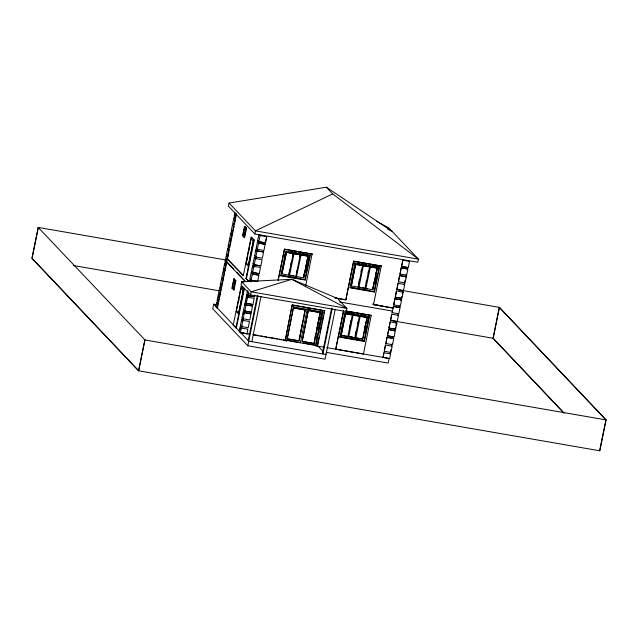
<?xml version="1.0" encoding="UTF-8"?>
<svg xmlns="http://www.w3.org/2000/svg" width="638" height="638" viewBox="0 0 638 638"><rect width="100%" height="100%" fill="white"/><g stroke="black" fill="none" stroke-linecap="round" stroke-linejoin="round"><path stroke-width="0.96" d="M225.692 259.961L38.184 227.415L31.9 258.294L138.55 370.806L599.816 450.795L606.1 419.924L499.45 307.404L396.876 289.524L398.048 283.264L404.739 284.5L403.487 290.673M38.36 227.471L32.083 258.35L138.677 370.806L144.962 339.926L38.184 227.415M138.55 370.806L144.834 339.934L606.1 419.924M387.585 229.114L392.027 231.299L326.345 187.205L229.05 203.036L228.42 206.122L254.817 233.971L417.794 262.234L418.424 259.148L388.829 227.925L376.579 221.322M216.617 304.669L213.69 304.159L212.741 308.792L247.807 345.78L325.069 359.178L335.237 309.199M234.959 212.271L234.242 215.796L235.39 217.008L235.845 217.087L236.387 214.44M220.214 294.788L218.324 294.461L217.072 300.634L218.674 301.926L219.935 295.745L218.866 294.62M223.356 279.348L221.466 279.021L220.206 285.194L221.817 286.486L223.077 280.305L222.008 279.181M226.498 263.909L224.608 263.582L223.348 269.754L224.959 271.046L226.211 264.874L225.15 263.741M217.143 303.098L217.933 299.222M218.324 297.284L219.113 293.408M220.293 287.602L221.107 283.591M221.872 279.851L222.263 277.913M223.452 272.099L224.233 268.223M224.791 265.512L225.613 261.444M226.602 256.604L226.992 254.666M227.933 250.072L228.771 245.941M229.752 241.1L230.151 239.162M231.068 234.632L231.921 230.446M232.91 225.605L233.301 223.667M234.29 218.818L234.88 215.915M216.96 308.018L217.901 303.385L216.753 302.181L215.811 306.806L217.422 308.098L218.363 303.465L217.295 302.34M218.212 301.846L219.472 295.665L218.324 294.461M219.783 294.126L221.043 287.945L219.895 286.741L218.643 292.914L220.246 294.206L221.506 288.025L220.437 286.901M221.354 286.406L222.614 280.226L221.466 279.021M222.925 278.686L224.185 272.506L223.037 271.302L221.777 277.474L223.388 278.766L224.648 272.586L223.579 271.461M224.496 270.967L225.756 264.786L224.608 263.582M226.067 263.247L227.327 257.074L226.179 255.862L224.919 262.035L226.53 263.327L226.889 261.564M227.638 255.527L228.89 249.354L227.75 248.142L226.49 254.315L228.101 255.607L229.353 249.434L228.292 248.31M229.209 247.807L230.462 241.635L229.321 240.422L228.061 246.595L229.672 247.887L230.924 241.714L229.863 240.59M230.781 240.087L232.033 233.915L230.892 232.703L229.632 238.875L231.243 240.167L232.495 233.994L231.427 232.87M232.352 232.368L233.604 226.195L232.463 224.983L231.203 231.155L232.814 232.447L234.066 226.275L232.998 225.15M233.923 224.648L235.175 218.475L234.026 217.263L232.774 223.436L234.385 224.728L235.637 218.555L234.569 217.43M235.39 217.008L236.108 213.475M227.16 260.24L227.782 257.154L226.721 256.021L228.476 256.332M231.929 288.177L233.811 278.918L234.274 278.997L235.869 280.68L233.986 289.947L231.929 288.177L232.384 288.256M244.49 226.426L242.607 235.685L244.202 237.376L244.665 237.456L246.547 228.189L244.49 226.426L246.547 228.189M232.503 286.917L233.763 280.744L234.832 281.868L233.572 288.041L232.503 286.917L234.098 287.188M243.182 234.425L244.442 228.244L245.51 229.369L244.25 235.55L243.182 234.425L244.777 234.696M233.516 282.698L234.274 278.997M244.577 228.356L244.952 226.506M233.524 289.867L235.406 280.6L233.811 278.918M244.202 237.376L246.093 228.109M233.221 325.181L241.076 286.582L241.539 286.661L244.202 289.477L236.347 328.068L233.221 325.181L233.683 325.26M249.067 281.478L246.404 278.662L254.251 240.071L251.587 237.256L251.125 237.176L243.277 275.776L227.008 258.613L243.062 275.145M243.214 289.78L238.452 313.816L236.315 311.567L241.028 288.408L243.158 290.657M246.053 263.701L251.077 239.003L253.214 241.252L248.19 265.95L246.053 263.701L248.437 264.116M238.588 301.136L238.987 299.206M246.284 263.311L247.273 258.486M248.836 250.766L249.235 248.836M254.817 233.971L255.447 230.884L332.701 193.904L418.424 259.148L255.447 230.884L229.05 203.036M239.282 310.714L243.365 290.641M249.019 262.856L253.414 241.236M235.893 327.988L243.74 289.389L241.076 286.582M248.605 281.398L245.941 278.583L253.796 239.992L251.125 237.176M257.672 240.518L258.932 234.345L260.081 235.558L266.692 236.698L265.432 242.879L258.821 241.73L257.672 240.518L258.135 240.598M240.167 326.871L241.308 328.084L247.839 329.144L246.978 333.865L240.366 332.717L239.218 331.505L240.167 326.871L241.69 328.076M241.738 319.152L242.879 320.364L249.49 321.512L248.238 327.685L241.627 326.536L240.478 325.332L241.738 319.152L243.261 320.364M250.981 313.705L249.809 319.965L243.198 318.817L242.049 317.612L243.301 311.432L244.832 312.644L251.061 313.792L244.45 312.644L243.301 311.432M252.552 305.985L251.38 312.245L244.769 311.105L243.62 309.893L244.872 303.72L246.404 304.924L252.632 306.073L246.021 304.924L244.872 303.72M246.443 296L247.592 297.204L254.203 298.353L252.951 304.525L246.34 303.385L245.191 302.173L246.443 296L247.975 297.204M254.801 294.963L254.522 296.806L247.903 295.665L246.762 294.453L247.48 290.92M258.837 275.114L257.656 281.366L251.045 280.226L249.905 279.013L251.157 272.841L252.688 274.045L258.916 275.193L252.305 274.045L251.157 272.841M252.728 265.121L251.476 271.294L252.616 272.506L259.227 273.646L260.487 267.474L253.876 266.325L252.728 265.121L254.259 266.325M254.299 257.401L255.447 258.605L262.059 259.754L260.798 265.934L254.187 264.786L253.039 263.574L254.299 257.401L255.83 258.605M263.55 251.954L262.37 258.215L255.758 257.066L254.61 255.854L255.87 249.681L257.401 250.886L263.63 252.034L257.018 250.886L255.87 249.681M265.121 244.234L263.941 250.495L257.329 249.346L256.181 248.134L257.441 241.961L258.964 243.166L265.201 244.314L258.589 243.166L257.441 241.961M240.063 329.734L240.622 326.951M241.834 321.002L242.193 319.231M243.23 314.159L243.764 311.511M244.976 305.562L245.335 303.8M252.951 304.525L246.715 303.377L245.654 302.252L246.013 300.49M246.372 298.72L246.906 296.08M247.584 292.77L247.943 291M252.648 267.848L253.19 265.201M255.974 251.524L256.332 249.761M240.366 332.717L241.308 328.084M241.627 326.536L242.879 320.364M243.198 318.817L244.45 312.644M244.769 311.105L246.021 304.924M246.34 303.385L247.592 297.204M247.903 295.665L248.629 292.132M251.045 280.226L252.305 274.045M252.616 272.506L253.876 266.325M254.187 264.786L255.447 258.605M255.758 257.066L257.018 250.886M257.329 249.346L258.589 243.166M258.821 241.73L260.081 235.558M241.738 327.844L242.137 325.898M243.126 321.034L243.525 319.088M244.713 313.242L245.303 310.323M246.292 305.458L246.691 303.513M247.879 297.675L248.469 294.748M251.516 279.811L251.117 281.765L249.586 280.56L250.734 281.765M252.504 274.922L253.103 271.995M254.099 267.115L254.69 264.18M255.686 259.299L256.285 256.364M257.274 251.484L257.672 249.53M258.869 243.668L259.259 241.714M250.543 294.923L251.173 291.829L241.658 281.789L241.028 284.875L250.543 294.923L346.259 311.519L346.889 308.433L337.366 298.393L291.829 279.3L241.658 281.789L243.612 282.132M265.432 242.879L266.692 236.698M248.214 340.588L257.441 295.234M247.807 345.78L257.975 295.801M251.827 341.681L261.054 296.327M278.128 280.05L284.404 249.179L312.165 254.06L284.404 249.179M278.208 280.138L284.484 249.259M284.141 256.332L284.524 254.434M280.688 275.776L285.712 251.069L310.315 255.336L305.283 280.042L280.688 275.776L280.273 275.337L304.876 279.603L309.901 254.897L310.315 255.336M286.39 252.305L281.988 273.917L303.648 277.793L308.05 256.181L286.39 252.305L308.05 256.181M286.518 252.441L281.86 273.782M288.894 274.021L289.843 269.324M290.8 264.626L291.183 262.744M292.714 255.232L293.097 253.35M296.534 272.434L296.917 270.552M299.788 256.452L300.171 254.578M302.922 342.965L315.108 345.078L315.969 345.987L317.509 346.259L324.734 310.746L292.18 304.868L285.218 340.66L286.757 340.923L293.671 306.958L293.065 306.328M285.218 340.66L292.18 304.868M305.171 309.789L299.158 340.947L287.244 338.882L293.257 307.723M303.576 276.573L304.533 271.876M305.482 267.17L305.865 265.296M307.396 257.776L307.779 255.894M307.915 256.037L303.648 277.793M305.961 272.673L308.082 262.218M308.473 260.32L309.438 255.567M305.682 285.904L312.086 253.972M299.286 338.738L300.067 334.878M300.458 332.948L302.619 322.334M304.19 314.614L304.581 312.684M307.293 308.792L300.378 342.758L287.937 340.365M320.164 312.389L314.151 343.547L302.229 341.482L308.25 310.323M315.06 337.478L315.451 335.548M317.022 327.828L317.413 325.898M317.812 323.968L319.183 317.214M319.574 315.284L319.965 313.354M316.687 337.311L317.078 335.373M318.067 330.516L319.646 322.756M320.045 320.818L321.624 313.051M315.969 345.987L322.884 312.022L322.286 311.392L315.371 345.357L286.326 340.317M317.437 345.014L319 337.335M319.973 332.542L321.536 324.862M321.927 322.94L323.49 315.268M323.881 313.346L324.471 310.467M331.632 308.098L322.405 353.452L322.932 354.018L332.159 308.664M343.547 310.578L335.692 349.177L363.453 354.058L371.22 315.379L346.41 311.073M353.675 261.261L345.828 299.852L353.596 261.173L381.357 266.054L353.596 261.173M335.771 349.257L343.627 310.666M340.955 329.136L341.346 327.238M354.489 262.633L354.903 263.071L349.879 287.77L374.474 292.037L379.498 267.338L379.092 266.899L374.059 291.598L350.406 287.499M358.54 315.962L353.141 315.028L348.739 336.641L362.655 339.057L367.049 317.437L362.791 339.193L341.131 335.325L345.333 314.646M351.179 285.92L372.839 289.788L377.233 268.175L355.709 264.443L351.315 286.055L355.581 264.299M341.266 335.46L345.525 313.705L351.394 314.725M349.56 327.908L351.091 320.388M359.417 279.444L358.157 287.244L362.551 265.631L356.554 264.475M360.949 271.924L361.331 270.049M358.923 287.379L363.325 265.759M355.294 335.716L356.251 331.018M357.782 323.498L358.157 321.616M366.108 282.554L366.491 280.672M368.022 273.152L368.405 271.27M370.399 266.987L365.861 288.464M364.242 330.452L365.773 322.94M372.767 288.567L373.342 285.752M373.716 283.87L374.099 281.988M375.63 274.476L376.013 272.593M372.704 289.652L377.106 268.032L371.236 267.019M365.295 333.124L366.834 325.524M367.225 323.625L368.772 316.025L369.45 316.735L364.426 341.442L339.823 337.175L344.847 312.476L369.45 316.735M375.535 282.77L377.082 275.169M378.047 270.416L378.82 266.62M369.035 316.304L364.011 341.003L339.408 336.736M373.501 304.653L393.104 308.05L373.501 304.653L381.277 265.974M383.916 352.742L383.055 357.455L389.666 358.604L390.608 353.97L383.916 352.742L383.055 357.455M384.228 351.195L385.488 345.022L392.179 346.251L390.919 352.431L384.307 351.283L385.488 345.022M387.059 337.303L385.878 343.563L387.059 337.303L393.207 338.371M388.63 329.583L395.321 330.819L394.061 336.992L387.37 335.763L388.63 329.583L394.778 330.651M388.941 328.044L390.201 321.863L396.892 323.099L395.632 329.272L388.941 328.044L395.089 329.104M562.899 411.853L493.166 338.284L390.592 320.404L391.772 314.143L398.463 315.379L397.203 321.552M392.976 308.194C394.436 301.583 391.166 317.636 392.442 310.834M394.906 298.704L393.734 304.964L394.906 298.704L401.063 299.772M395.225 297.164L396.477 290.984L403.168 292.22L401.916 298.393L395.225 297.164L401.374 298.225M399.619 275.544L398.447 281.805L399.619 275.544L405.768 276.613M401.19 267.824L400.018 274.085L401.19 267.824L407.339 268.893M387.449 335.843L388.709 329.671M389.021 328.123L390.201 321.863M390.592 320.404L391.772 314.143M395.305 297.244L396.477 290.984M396.876 289.524L398.048 283.264M401.565 266.413L402.825 260.24L409.516 261.468L408.256 267.641L401.565 266.413L407.714 267.481M401.645 266.501L402.825 260.24M390.113 353.572L390.903 349.68M391.501 346.761L392.091 343.842M394.667 331.186L395.464 327.294M395.855 325.348L396.645 321.456M397.833 315.611L398.232 313.665M399.89 305.538L399.492 307.492L393.335 306.423M400.879 300.657L401.733 296.463M402.275 293.815L403.064 289.907M404.061 285.026L405.05 280.146M405.648 277.211L406.246 274.284M407.235 269.396L407.634 267.442M392.601 337.327L393.75 338.531L392.49 344.711L385.799 343.475M398.886 306.447L400.034 307.66L398.774 313.832L392.083 312.604M405.17 275.568L406.31 276.78L405.058 282.953L398.367 281.725M499.299 307.38L493.038 338.284L564.104 413.257M493.166 338.284L499.45 307.404M599.64 450.739L605.917 419.868L499.323 307.404M235.175 218.475L235.637 218.555M233.604 226.195L234.066 226.275M232.033 233.915L232.495 233.994M253.796 239.992L254.251 240.071M259.203 241.722L265.352 242.791M401.27 267.912L407.881 269.061L406.629 275.233L399.938 274.005M290.976 251.619L292.866 251.946M294.756 252.273L296.654 252.6M298.544 252.927L300.434 253.262M302.332 253.589L304.222 253.916M306.112 254.243L308.002 254.57M357.328 263.127L359.218 263.454M361.108 263.781L363.006 264.108M364.896 264.435L366.786 264.762M368.684 265.097L370.574 265.424M372.464 265.751L374.354 266.078M376.253 266.405L378.143 266.732M354.903 263.071L379.498 267.338M230.462 241.635L230.924 241.714M364.091 265.775L369.625 266.859L364.96 288.193M256.181 248.134L256.643 248.214M399.699 275.632L406.31 276.78M228.89 249.354L229.353 249.434M254.61 255.854L255.072 255.934M227.327 257.074L227.782 257.154M253.039 263.574L254.57 264.778L260.798 265.934M396.796 289.445L402.945 290.513M292.172 275.568L293.974 275.879M358.66 287.092L360.462 287.411M362.256 287.722L364.059 288.033M365.733 288.32L367.687 288.663M225.756 264.786L226.211 264.874M280.951 275.217L300.825 278.662M351.091 287.379L368.118 290.338M394.986 298.791L401.597 299.94L400.345 306.112L393.654 304.884M224.185 272.506L224.648 272.586M249.905 279.013L251.428 280.218M245.941 278.583L246.404 278.662M393.423 306.511L400.034 307.66M372.504 304.119L374.458 304.454M376.412 304.797L378.366 305.131M380.32 305.474L382.274 305.809M235.406 280.6L235.869 280.68M335.125 297.93L345.748 299.772M335.205 298.01L345.828 299.852M222.614 280.226L223.077 280.305M339.615 301.973L392.394 311.057M243.74 289.389L244.202 289.477M221.043 287.945L221.506 288.025M345.533 310.993L371.22 315.379M246.762 294.453L248.286 295.657L254.522 296.806M346.33 312.365L351.059 313.186M352.95 313.513L354.848 313.84M356.738 314.167L358.628 314.502M360.518 314.829L362.416 315.156M364.306 315.483L366.196 315.81M390.512 320.324L396.661 321.385M73.274 265.496L219.408 290.832M366.076 317.269L360.207 316.257L355.813 337.869M345.66 313.848L367.185 317.58M292.443 305.147L324.734 310.746M308.648 309.031L310.594 309.366M293.671 306.958L322.884 312.022M293.392 307.859L305.307 309.932L299.023 340.804L287.108 338.738M293.52 308.002L305.442 310.068M308.513 310.602L320.428 312.668M219.472 295.665L219.935 295.745M245.191 302.173L245.654 302.252M217.901 303.385L218.363 303.465M243.62 309.893L245.144 311.097L251.38 312.245M387.37 335.763L393.518 336.824M387.138 337.39L393.75 338.531M236.315 311.567L238.7 311.974M242.049 317.612L242.512 317.692M350.406 336.816L352.208 337.127M341.131 335.325L347.973 336.505M340.094 336.625L359.96 340.07M240.478 325.332L240.941 325.412M239.218 331.505L239.681 331.585M242.336 332.693L244.282 333.028M246.236 333.371L248.182 333.706M253.047 334.551L258.892 335.564M260.838 335.899L262.784 336.242M264.738 336.577L266.684 336.912M268.63 337.255L277.394 338.77M279.34 339.113L281.286 339.448M283.24 339.783L285.186 340.126M240.749 332.709L249.402 334.208M253.238 334.878L286.494 340.644M324.04 347.152L317.509 346.259M326.776 347.63L389.124 358.444L388.183 363.07L326.808 352.431M326.345 187.205L332.701 193.904M402.028 291.008L403.168 292.22M373.796 291.319L374.474 292.037M395.743 321.887L396.892 323.099M359.441 316.121L354.911 337.598M301.072 254.849L296.542 276.326M300.307 254.714L295.904 276.334M352.367 314.893L347.838 336.37M293.998 253.621L289.604 275.241M293.233 253.493L288.831 275.106M363.748 340.724L364.426 341.442M304.605 279.324L305.283 280.042M259.395 234.425L260.456 235.55M234.784 215.963L235.845 217.087M233.317 223.603L234.385 224.728M243.062 235.765L244.665 237.456M231.746 231.323L232.814 232.447M230.174 239.043L231.243 240.167M259.227 273.646L252.999 272.498L251.93 271.373M318.011 346.107L323.346 351.737M325.476 353.986L326.01 354.545L248.748 341.147L213.69 304.159M227.032 254.482L228.101 255.607M226.841 261.779L233.588 268.901M236.961 272.458L245.056 280.999M226.378 261.7L245.271 281.629M223.89 269.922L224.959 271.046M286.159 340.293L286.757 340.923M222.319 277.642L223.388 278.766M232.918 288.823L233.986 289.947M220.748 285.361L221.817 286.486M219.177 293.081L220.246 294.206M217.606 300.801L218.674 301.926M308.385 310.459L302.101 341.338L314.016 343.404L320.3 312.532L308.385 310.459M291.829 279.3L251.173 291.829L346.889 308.433L291.829 279.3"/></g></svg>
